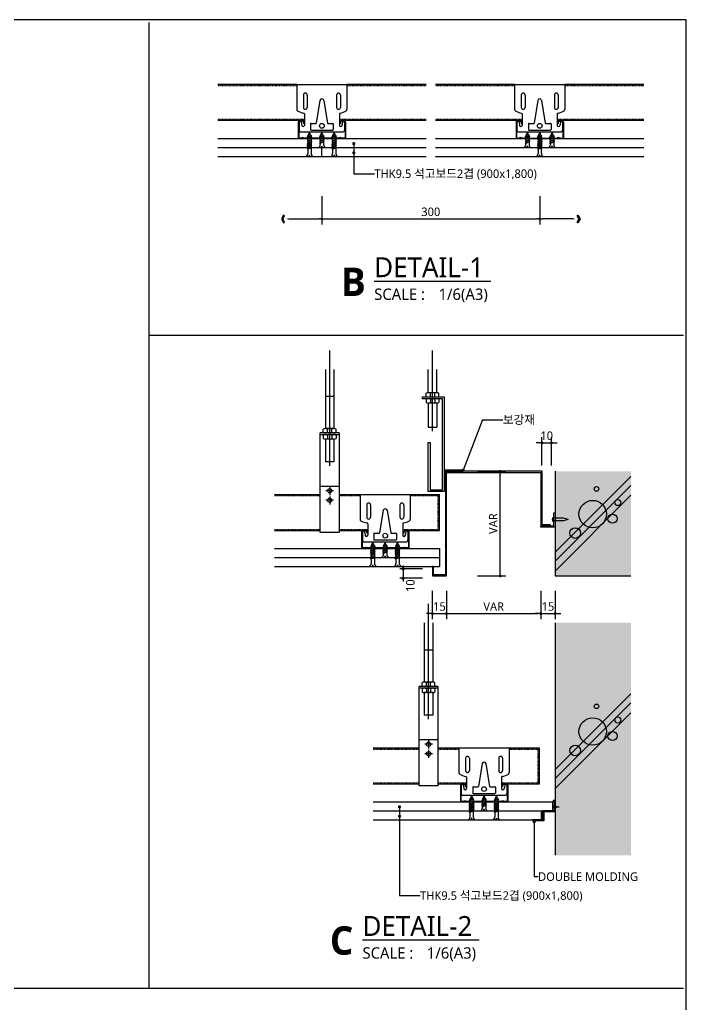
# Model space of a CAD drawing. Header units: millimetres. Extents: x 1394 to 74708, y 590 to 17190.
# Drawn here: x 40196 to 47235, y 6794 to 17190 of the extents above; entities that cross this region are included whole.
import ezdxf
from ezdxf.enums import TextEntityAlignment as Align

# ---------------------------------------------------------------- set-up
doc = ezdxf.new("R2010")
doc.units = ezdxf.units.MM
for name, pattern in [('CEN', [62, 60, -1, 0, -1]), ('CENTERX2', [101.6, 63.5, -12.7, 12.7, -12.7]), ('HID', [2, 1.1, -0.9])]:
    doc.linetypes.add(name, pattern=pattern)
doc.layers.get('Defpoints').update_dxf_attribs({"color": 152})
for name, color, linetype in [('A-DIM-N', 7, 'Continuous'), ('A-LINE-3', 7, 'Continuous'), ('A-TXT-N', 3, 'Continuous'), ('AA-ELE-8', 8, 'Continuous'), ('AA-XXXX-SOL253', 253, 'Continuous'), ('ANCHOR', 4, 'Continuous'), ('CARRING', 3, 'Continuous'), ('CARRING2', 1, 'Continuous'), ('CEN', 1, 'CENTERX2'), ('CON', 2, 'Continuous'), ('CURTAIN-BOX', 3, 'Continuous'), ('DIM', 7, 'Continuous'), ('DOUBLEMOLDING', 52, 'Continuous'), ('GYPSUM', 6, 'Continuous'), ('HATCH', 5, 'Continuous'), ('M-BAR', 7, 'Continuous'), ('M-BAR-CLIP', 4, 'Continuous'), ('MITONE', 6, 'Continuous'), ('PIECE', 4, 'Continuous'), ('SCREW2', 4, 'Continuous'), ('SCREW3X16', 1, 'Continuous'), ('SCREW3점5X22', 1, 'Continuous'), ('SYM', 7, 'Continuous'), ('TEXT', 3, 'Continuous'), ('보강재', 7, 'Continuous')]:
    doc.layers.add(name, color=color, linetype=linetype)
doc.styles.add('NH', font='malgun.ttf')
doc.styles.add('돋움체', font='malgun.ttf')
doc.styles.add('스타일1', font='malgun.ttf')
doc.styles.add('스타일2', font='malgunbd.ttf')
doc.dimstyles.new('DA(N)', dxfattribs={"dimtxt": 3, "dimasz": 1, "dimexe": 2, "dimexo": 2, "dimgap": 1, "dimtad": 1, "dimdec": 0, "dimdsep": 46, "dimlunit": 6, "dimtxsty": 'NH', "dimblk": 'DOT', "dimcen": 2.5, "dimdle": 1.5, "dimclrd": 256, "dimclre": 256, "dimclrt": 3, "dimadec": 0, "dimazin": 0, "dimtfac": 1, "dimtdec": 0, "dimtix": 1, "dimtmove": 2, "dimatfit": 3, "dimfxl": 2, "dimtvp": 1, "dimtolj": 1, "dimtzin": 0, "dimlwd": -1, "dimarcsym": 0})

# ---------------------------------------------------------------- blocks, each defined once
blk = doc.blocks.new('A$C037965EB')
at = {"layer": 'M-BAR-CLIP'}
for p, q in [((0, 50), (0, 23.9)), ((0, 50), (53, 50)), ((53, 50), (53, 23.9)), ((7, 39), (7, 26)), ((9, 41), (9, 41)), ((11, 39), (11, 26)), ((24.5, 33.4), (20.6, 9.4)), ((28.5, 33.4), (32.4, 9.4)), ((42, 39), (42, 26)), ((44, 41), (44, 41)), ((46, 39), (46, 26)), ((9, 24), (9, 24)), ((44, 24), (44, 24)), ((2.5, 10.4), (2.5, 2)), ((4.7, 10.4), (5.2, 7)), ((8, 19), (8, 7)), ((45, 19), (45, 7)), ((48.3, 10.4), (47.7, 7)), ((50.5, 10.4), (50.5, 2)), ((4.5, 0), (48.5, 0)), ((14.5, 8.5), (14.5, 2.5)), ((15, 9), (20.1, 9)), ((15, 2), (38, 2)), ((32.9, 9), (38, 9)), ((38.5, 8.5), (38.5, 2.5))]:
    blk.add_line(p, q, dxfattribs=at)
blk.add_circle((26.5, 6.5), 2.5, dxfattribs=at)
for centre, radius, start, end in [((9, 39), 2, 90, 180), ((9, 39), 2, 0, 90), ((26.5, 32.9), 2.07, 14.4386, 165.5614), ((44, 39), 2, 90, 180), ((44, 39), 2, 0, 90), ((2, 23.9), 2, 180, 231.4353), ((9.2, 35.2), 15.4, 236.7178, 262.3483), ((9, 26), 2, 180, 270), ((9, 26), 2, 270, 360), ((44, 26), 2, 180, 270), ((44, 26), 2, 270, 360), ((43.8, 35.2), 15.4, 277.6517, 303.2822), ((51, 23.9), 2, 308.5647, 0), ((3.6, 10.4), 1.1, 0, 180), ((7, 19), 1, 360, 82.3483), ((46, 19), 1, 97.6517, 180), ((49.4, 10.4), 1.1, 0, 180), ((4.5, 2), 2, 180, 270), ((6.6, 7), 1.38, 180, 0), ((15, 8.5), 0.5, 90, 180), ((15, 2.5), 0.5, 180, 270), ((20.1, 9.5), 0.5, 270, 350.7087), ((32.9, 9.5), 0.5, 189.2913, 270), ((38, 8.5), 0.5, 0, 90), ((38, 2.5), 0.5, 270, 0), ((46.4, 7), 1.38, 180, 360), ((48.5, 2), 2, 270, 0)]:
    blk.add_arc(centre, radius, start, end, dxfattribs=at)
blk = doc.blocks.new('A$C28582C84')
at = {"layer": 'SCREW2'}
for p, q in [((5.7, 21), (1.5, 20)), ((1.5, 20), (2.2, 20.9)), ((2.2, 21.6), (4, 25.4)), ((2.2, 21.6), (4, 22.8)), ((6.4, 21.9), (2.2, 20.9)), ((2.2, 21.6), (2.2, 20.9)), ((5.7, 21.8), (4, 25.4)), ((4, 25.4), (4, 22.8)), ((5.7, 21), (6.4, 21.9)), ((5.7, 21), (5.7, 19.7)), ((5.8, 19), (1.5, 17.9)), ((1.5, 17.9), (2.2, 18.8)), ((5.8, 16.9), (1.5, 15.9)), ((1.5, 15.9), (2.2, 16.8)), ((5.8, 14.8), (1.5, 13.8)), ((1.5, 13.8), (2.2, 14.7)), ((5.8, 12.8), (1.5, 11.8)), ((1.5, 11.8), (2.2, 12.7)), ((5.8, 10.7), (1.5, 9.7)), ((1.5, 9.7), (2.2, 10.6)), ((2.2, 20.2), (2.2, 18.8)), ((6.5, 19.9), (2.2, 18.8)), ((2.2, 18.1), (2.2, 16.8)), ((6.5, 17.8), (2.2, 16.8)), ((2.2, 16), (2.2, 14.7)), ((6.5, 15.8), (2.2, 14.7)), ((2.2, 14), (2.2, 12.7)), ((6.5, 13.7), (2.2, 12.7)), ((2.2, 11.9), (2.2, 10.6)), ((6.5, 11.7), (2.2, 10.6)), ((5.7, 18.9), (5.7, 17.6)), ((5.7, 16.9), (5.7, 15.6)), ((5.7, 14.8), (5.7, 13.6)), ((5.7, 12.8), (5.7, 11.5)), ((5.7, 10.7), (5.7, 9.5)), ((5.8, 19), (6.5, 19.9)), ((5.8, 16.9), (6.5, 17.8)), ((5.8, 14.8), (6.5, 15.8)), ((5.8, 12.8), (6.5, 13.7)), ((5.8, 10.7), (6.5, 11.7)), ((0, 0), (0, 0)), ((0, 0), (2.7, 0)), ((5.8, 8.7), (1.5, 7.7)), ((1.5, 7.7), (2.2, 8.6)), ((2.2, 9.9), (2.2, 8.6)), ((6.5, 9.6), (2.2, 8.6)), ((2.2, 7.8), (2.2, 3.2)), ((3.9, 1.2), (3.9, 1.6)), ((4, 1.7), (4, 1.7)), ((4.1, 1.2), (4.1, 1.6)), ((5.3, 0), (8, 0)), ((5.7, 8.7), (5.7, 3.2)), ((5.8, 8.7), (6.5, 9.6)), ((8, 0), (8, 0))]:
    blk.add_line(p, q, dxfattribs=at)
for centre, radius, start, end in [((-1.1, 3.2), 3.39, 289.6094, 359.4917), ((2.7, 1.1), 1.15, 267.5265, 0.9138), ((4, -4.8), 4.97, 80.6135, 99.3865), ((4, 1.6), 0.08, 90, 180), ((4, 1.6), 0.08, 0, 90), ((5.3, 1.1), 1.15, 179.0862, 272.4735), ((9.1, 3.2), 3.39, 180.5083, 250.3906)]:
    blk.add_arc(centre, radius, start, end, dxfattribs=at)
blk = doc.blocks.new('A$C5DD2461B')
at = {"layer": 'SCREW3점5X22'}
for p, q in [((5.8, 11.5), (1.5, 10.5)), ((1.5, 10.5), (2.2, 11.4)), ((6.4, 12.4), (2.2, 11.4)), ((2.3, 12.1), (4, 15.9)), ((2.3, 12.1), (4, 13.3)), ((2.3, 12.1), (2.3, 11.4)), ((2.3, 10.7), (2.3, 9.3)), ((4, 15.9), (4, 13.3)), ((5.7, 12.3), (4, 15.9)), ((5.8, 11.5), (6.4, 12.4)), ((5.8, 11.5), (5.8, 10.2)), ((0, 0), (0, 0)), ((5.8, 9.5), (1.5, 8.4)), ((1.5, 8.4), (2.2, 9.3)), ((5.8, 7.4), (1.5, 6.4)), ((1.5, 6.4), (2.2, 7.3)), ((5.8, 5.3), (1.5, 4.3)), ((1.5, 4.3), (2.2, 5.2)), ((6.5, 10.4), (2.2, 9.3)), ((6.5, 8.3), (2.2, 7.3)), ((6.5, 6.3), (2.2, 5.2)), ((2.3, 8.6), (2.3, 7.3)), ((2.3, 6.5), (2.3, 5.2)), ((2.3, 4.5), (2.3, 3.2)), ((3.9, 1.2), (3.9, 1.6)), ((4, 1.7), (4, 1.7)), ((4.1, 1.2), (4.1, 1.6)), ((5.8, 9.5), (6.5, 10.4)), ((5.8, 9.4), (5.8, 8.1)), ((5.8, 7.4), (6.5, 8.3)), ((5.8, 7.4), (5.8, 6.1)), ((5.8, 5.3), (6.5, 6.3)), ((5.8, 5.3), (5.8, 3.2)), ((8, 0), (8, 0)), ((0, 0), (2.7, 0)), ((5.3, 0), (8, 0))]:
    blk.add_line(p, q, dxfattribs=at)
for centre, radius, start, end in [((-1.1, 3.2), 3.39, 289.6094, 359.4917), ((2.7, 1.1), 1.15, 267.5265, 0.9138), ((4, -4.8), 4.97, 80.6135, 99.3865), ((4, 1.6), 0.08, 90, 180), ((4, 1.6), 0.08, 0, 90), ((5.3, 1.1), 1.15, 179.0862, 272.4735), ((9.1, 3.2), 3.39, 180.5083, 250.3906)]:
    blk.add_arc(centre, radius, start, end, dxfattribs=at)
blk = doc.blocks.new('A$C3D2622D9')
at = {"layer": 'M-BAR'}
for centre, major_axis, ratio, start_param, end_param in [((-0.4, 1), (-1.16, 0.22), 0.410883, 1.993113, 2.811456), ((-0.4, 0.5), (-1.16, 0.22), 0.410883, 1.993113, 2.811456), ((2, 0.5), (-1.4, 0), 0.357143, 4.712389, 5.955279), ((2, 0), (-1.4, 0), 0.357143, 4.712389, 5.955279)]:
    blk.add_ellipse(centre, major_axis=major_axis, ratio=ratio, start_param=start_param, end_param=end_param, dxfattribs=at)
at = {"layer": 'M-BAR', "extrusion": (0, 0, -1)}
for centre, major_axis, ratio, start_param, end_param in [((2, 0.5), (1.4, 0), 0.357143, 4.712389, 5.955279), ((2, 0), (1.4, 0), 0.357143, 4.712389, 5.955279), ((4.4, 1), (1.16, 0.22), 0.410883, 1.993113, 2.811456), ((4.4, 0.5), (1.16, 0.22), 0.410883, 1.993113, 2.811456)]:
    blk.add_ellipse(centre, major_axis=major_axis, ratio=ratio, start_param=start_param, end_param=end_param, dxfattribs=at)
blk = doc.blocks.new('1')
at = {"layer": 'M-BAR'}
for p, q in [((822878.4, 1884495.5), (822875.4, 1884495.5)), ((822877.9, 1884495), (822875.9, 1884495)), ((822922.4, 1884495.5), (822919.4, 1884495.5)), ((822921.9, 1884495), (822919.9, 1884495)), ((822873.9, 1884494), (822873.9, 1884476.5)), ((822874.4, 1884493.5), (822874.4, 1884477)), ((822879.4, 1884493.5), (822879.4, 1884492.5)), ((822879.9, 1884492.5), (822879.4, 1884492.5)), ((822879.9, 1884494), (822879.9, 1884492.5)), ((822917.9, 1884494), (822917.9, 1884492.5)), ((822918.4, 1884492.5), (822917.9, 1884492.5)), ((822918.4, 1884493.5), (822918.4, 1884492.5)), ((822923.4, 1884493.5), (822923.4, 1884477)), ((822923.9, 1884494), (822923.9, 1884476.5)), ((822876.9, 1884476.5), (822873.9, 1884476.5)), ((822876.9, 1884477), (822874.4, 1884477)), ((822883.7, 1884477), (822880.9, 1884477)), ((822883.8, 1884476.5), (822880.9, 1884476.5)), ((822897.1, 1884477), (822887.8, 1884477)), ((822897.1, 1884476.5), (822887.8, 1884476.5)), ((822910.2, 1884476.5), (822900.7, 1884476.5)), ((822910.2, 1884477), (822901.1, 1884477)), ((822916.9, 1884476.5), (822913.7, 1884476.5)), ((822916.9, 1884477), (822914.1, 1884477)), ((822923.4, 1884477), (822920.9, 1884477)), ((822923.9, 1884476.5), (822920.9, 1884476.5))]:
    blk.add_line(p, q, dxfattribs=at)
for centre, start, end in [((822875.4, 1884494), 90, 180), ((822875.9, 1884493.5), 90, 180), ((822877.9, 1884493.5), 0, 90), ((822878.4, 1884494), 0, 90), ((822919.4, 1884494), 90, 180), ((822919.9, 1884493.5), 90, 180), ((822921.9, 1884493.5), 0, 90), ((822922.4, 1884494), 0, 90)]:
    blk.add_arc(centre, 1.5, start, end, dxfattribs=at)
blk.add_ellipse((822883.4, 1884477), major_axis=(-1.16, 0.22), ratio=0.410883, start_param=1.993113, end_param=2.185696, dxfattribs=at)
at = {"layer": 'M-BAR', "extrusion": (0, 0, -1)}
for centre in [(822888.2, 1884477.5), (822888.2, 1884477)]:
    blk.add_ellipse(centre, major_axis=(-1.16, -0.22), ratio=0.410883, start_param=-1.148479, end_param=-0.90725, dxfattribs=at)
at = {"layer": 'M-BAR'}
blk.add_blockref('A$C3D2622D9', (822876.9, 1884476.5), dxfattribs=at)
at = {"layer": 'M-BAR', "extrusion": (0, 0, -1), "zscale": -1}
blk.add_blockref('A$C3D2622D9', (-822920.9, 1884476.5), dxfattribs=at)
blk = doc.blocks.new('2')
at = {"layer": 'M-BAR'}
for p, q in [((823105.4, 1884495.5), (823108.4, 1884495.5)), ((823105.9, 1884495), (823107.9, 1884495)), ((823149.4, 1884495.5), (823152.4, 1884495.5)), ((823149.9, 1884495), (823151.9, 1884495)), ((823103.9, 1884494), (823103.9, 1884476.5)), ((823104.4, 1884493.5), (823104.4, 1884477)), ((823109.4, 1884493.5), (823109.4, 1884492.5)), ((823109.4, 1884492.5), (823109.9, 1884492.5)), ((823109.9, 1884494), (823109.9, 1884492.5)), ((823147.9, 1884494), (823147.9, 1884492.5)), ((823147.9, 1884492.5), (823148.4, 1884492.5)), ((823148.4, 1884493.5), (823148.4, 1884492.5)), ((823153.4, 1884493.5), (823153.4, 1884477)), ((823153.9, 1884494), (823153.9, 1884476.5)), ((823103.9, 1884476.5), (823106.9, 1884476.5)), ((823104.4, 1884477), (823106.9, 1884477)), ((823110.9, 1884477), (823114.1, 1884477)), ((823110.9, 1884476.5), (823114.1, 1884476.5)), ((823117.7, 1884476.5), (823126.9, 1884476.5)), ((823118.1, 1884477), (823126.9, 1884477)), ((823130.9, 1884476.5), (823140.1, 1884476.5)), ((823131.1, 1884477), (823140.1, 1884477)), ((823143.7, 1884476.5), (823146.9, 1884476.5)), ((823144.1, 1884477), (823146.9, 1884477)), ((823150.9, 1884477), (823153.4, 1884477)), ((823150.9, 1884476.5), (823153.9, 1884476.5))]:
    blk.add_line(p, q, dxfattribs=at)
for centre, start, end in [((823105.4, 1884494), 90, 180), ((823105.9, 1884493.5), 90, 180), ((823107.9, 1884493.5), 0, 90), ((823108.4, 1884494), 0, 90), ((823149.4, 1884494), 90, 180), ((823149.9, 1884493.5), 90, 180), ((823151.9, 1884493.5), 0, 90), ((823152.4, 1884494), 0, 90)]:
    blk.add_arc(centre, 1.5, start, end, dxfattribs=at)
for centre in [(823126.5, 1884477.5), (823126.5, 1884477)]:
    blk.add_ellipse(centre, major_axis=(-1.16, 0.22), ratio=0.410883, start_param=1.993113, end_param=2.234343, dxfattribs=at)
at = {"layer": 'M-BAR', "extrusion": (0, 0, -1)}
blk.add_ellipse((823131.3, 1884477), major_axis=(1.16, 0.22), ratio=0.410883, start_param=1.993113, end_param=2.185696, dxfattribs=at)
at = {"layer": 'M-BAR'}
blk.add_blockref('A$C3D2622D9', (823106.9, 1884476.5), dxfattribs=at)
at = {"layer": 'M-BAR', "xscale": -1}
blk.add_blockref('A$C3D2622D9', (823150.9, 1884476.5), dxfattribs=at)
blk = doc.blocks.new('A$C25E32B5F')
at = {"layer": '보강재'}
for p, q in [((0, 20.2), (0, 0)), ((20, 20.2), (0, 20.2)), ((1.2, 19), (20, 19)), ((1.2, 0), (1.2, 19)), ((20, 19), (20, 20.2)), ((0, 0), (1.2, 0))]:
    blk.add_line(p, q, dxfattribs=at)
blk = doc.blocks.new('A$C583E2781')
at = {"layer": 'SCREW3X16'}
for p, q in [((1.7, 5), (1.2, 5)), ((1.2, 0), (1.7, 0)), ((1.7, 0), (1.7, 5)), ((11.9, 4), (1.7, 4)), ((11.9, 1), (1.7, 1)), ((16.7, 2.5), (11.9, 4)), ((16.7, 2.5), (11.9, 1))]:
    blk.add_line(p, q, dxfattribs=at)
blk.add_arc((3, 2.5), 3.08, 125.9704, 234.65, dxfattribs=at)
blk = doc.blocks.new('A$C26360AF2')
at = {"layer": 'PIECE'}
for p in [(1, 1.8), (1, 0)]:
    blk.add_line(p, (7.2, 0.9), dxfattribs=at)
blk.add_arc((0.9, 0.9), 0.911, 82.4662, 277.5338, dxfattribs=at)
blk = doc.blocks.new('A$C248B706C')
at = {"layer": 'CURTAIN-BOX'}
for p, q in [((13.8, 110.5), (13.8, 1.2)), ((115.8, 110.5), (13.8, 110.5)), ((15, 0), (15, 109.3)), ((15, 109.3), (114.6, 109.3)), ((114.6, 109.3), (114.6, 52.7)), ((115.8, 53.9), (115.8, 110.5)), ((114.6, 52.7), (124.6, 52.7)), ((124.6, 53.9), (115.8, 53.9)), ((124.6, 52.7), (124.6, 53.9)), ((1.2, 10), (0, 10)), ((0, 10), (0, 0)), ((1.2, 1.2), (1.2, 10)), ((13.8, 1.2), (1.2, 1.2)), ((0, 0), (15, 0))]:
    blk.add_line(p, q, dxfattribs=at)
blk = doc.blocks.new('_DOT')
at = {"color": 0, "linetype": 'ByBlock'}
blk.add_line((-0.5, 0), (-1, 0), dxfattribs=at)
at = {"color": 0, "linetype": 'ByBlock', "const_width": 0.5}
blk.add_lwpolyline([(-0.25, 0, 1), (0.25, 0, 1)], format="xyb", close=True, dxfattribs=at)
blk = doc.blocks.new('*D156')
at = {"layer": 'A-DIM-N', "lineweight": -2, "transparency": 16777216}
for p, q in [((43387, 15326), (43387, 15026)), ((45687, 15326), (45687, 15026))]:
    blk.add_line(p, q, dxfattribs=at)
at = {"layer": 'A-DIM-N', "transparency": 16777216}
blk.add_line((43417, 15086), (45657, 15086), dxfattribs=at)
at = {"layer": 'Defpoints', "color": 0, "transparency": 16777216}
for p in [(43387, 15386), (45687, 15386), (45687, 15086)]:
    blk.add_point(p, dxfattribs=at)
at = {"layer": 'A-DIM-N', "transparency": 16777216, "xscale": 30, "yscale": 30, "zscale": 30, "rotation": 180}
blk.add_blockref('_DOT', (43387, 15086), dxfattribs=at)
at = {"layer": 'A-DIM-N', "transparency": 16777216, "xscale": 30, "yscale": 30, "zscale": 30}
blk.add_blockref('_DOT', (45687, 15086), dxfattribs=at)
at = {"layer": 'A-DIM-N', "color": 3, "transparency": 16777216, "insert": (44537, 15161), "char_height": 90, "attachment_point": 5, "style": '돋움체'}
blk.add_mtext('\\A1;300', dxfattribs=at)
blk = doc.blocks.new('*D157')
at = {"layer": 'A-DIM-N', "lineweight": -2, "transparency": 16777216}
blk.add_line((45687, 15326), (45687, 15026), dxfattribs=at)
at = {"layer": 'A-DIM-N', "transparency": 16777216}
blk.add_line((46039, 15086), (45717, 15086), dxfattribs=at)
blk.add_solid([(46039, 15091), (46039, 15081), (46069, 15086)], dxfattribs=at)
at = {"layer": 'Defpoints', "color": 0, "transparency": 16777216}
for p in [(45687, 15386), (45687, 15086), (46069, 15086)]:
    blk.add_point(p, dxfattribs=at)
at = {"layer": 'A-DIM-N', "transparency": 16777216, "xscale": 30, "yscale": 30, "zscale": 30, "rotation": 180}
blk.add_blockref('_DOT', (45687, 15086), dxfattribs=at)
blk = doc.blocks.new('화살표2')
at = {"layer": 'A-DIM-N'}
h = blk.add_hatch(color=256, dxfattribs=at)
h.dxf.hatch_style = 1
h.paths.add_polyline_path([(-0.76, 1.34), (-1.09, 1.15), (-0.44, 0), (-1.09, -1.15), (-0.76, -1.34), (0, 0)])
blk.add_lwpolyline([(-0.44, 0), (-1.09, 1.15), (-0.76, 1.34), (0, 0), (-0.76, -1.34), (-1.09, -1.15), (-0.44, 0)], dxfattribs=at)
blk = doc.blocks.new('*D158')
at = {"layer": 'A-DIM-N', "lineweight": -2, "transparency": 16777216}
blk.add_line((43387, 15326), (43387, 15026), dxfattribs=at)
at = {"layer": 'A-DIM-N', "transparency": 16777216}
blk.add_line((43035, 15086), (43357, 15086), dxfattribs=at)
blk.add_solid([(43035, 15091), (43035, 15081), (43005, 15086)], dxfattribs=at)
at = {"layer": 'Defpoints', "color": 0, "transparency": 16777216}
for p in [(43387, 15386), (43005, 15086), (43387, 15086)]:
    blk.add_point(p, dxfattribs=at)
at = {"layer": 'A-DIM-N', "transparency": 16777216, "xscale": 30, "yscale": 30, "zscale": 30}
blk.add_blockref('_DOT', (43387, 15086), dxfattribs=at)
blk = doc.blocks.new('*D159')
at = {"layer": 'A-DIM-N', "lineweight": -2, "transparency": 16777216}
for p, q in [((45031, 12422), (45331, 12422)), ((45031, 11317), (45331, 11317))]:
    blk.add_line(p, q, dxfattribs=at)
at = {"layer": 'A-DIM-N', "transparency": 16777216}
blk.add_line((45271, 11347), (45271, 12392), dxfattribs=at)
at = {"layer": 'Defpoints', "color": 0, "transparency": 16777216}
for p in [(44971, 12422), (45271, 12422), (44971, 11317)]:
    blk.add_point(p, dxfattribs=at)
at = {"layer": 'A-DIM-N', "transparency": 16777216, "xscale": 30, "yscale": 30, "zscale": 30}
for p, rotation in [((45271, 12422), 90), ((45271, 11317), 270)]:
    blk.add_blockref('_DOT', p, dxfattribs=dict(at, rotation=rotation))
at = {"layer": 'A-DIM-N', "color": 3, "transparency": 16777216, "insert": (45196, 11869), "char_height": 90, "attachment_point": 5, "rotation": 90, "style": '돋움체'}
blk.add_mtext('\\A1;VAR', dxfattribs=at)
blk = doc.blocks.new('*D160')
at = {"layer": 'A-DIM-N', "transparency": 16777216}
for p, q in [((45681, 12722), (45651, 12722)), ((45711, 12722), (45811, 12722)), ((45841, 12722), (45871, 12722))]:
    blk.add_line(p, q, dxfattribs=at)
at = {"layer": 'A-DIM-N', "lineweight": -2, "transparency": 16777216}
for p, q in [((45711, 12482), (45711, 12782)), ((45811, 12482), (45811, 12782))]:
    blk.add_line(p, q, dxfattribs=at)
at = {"layer": 'Defpoints', "color": 0, "transparency": 16777216}
for p in [(45811, 12722), (45711, 12422), (45811, 12422)]:
    blk.add_point(p, dxfattribs=at)
at = {"layer": 'A-DIM-N', "transparency": 16777216, "xscale": 30, "yscale": 30, "zscale": 30}
blk.add_blockref('_DOT', (45711, 12722), dxfattribs=at)
at = {"layer": 'A-DIM-N', "transparency": 16777216, "xscale": 30, "yscale": 30, "zscale": 30, "rotation": 180}
blk.add_blockref('_DOT', (45811, 12722), dxfattribs=at)
at = {"layer": 'A-DIM-N', "color": 3, "transparency": 16777216, "insert": (45761, 12797), "char_height": 90, "attachment_point": 5, "style": '돋움체'}
blk.add_mtext('\\A1;10', dxfattribs=at)
blk = doc.blocks.new('*D161')
at = {"layer": 'A-DIM-N', "lineweight": -2, "transparency": 16777216}
for p, q in [((44703, 11159), (44703, 10859)), ((45699, 11159), (45699, 10859))]:
    blk.add_line(p, q, dxfattribs=at)
at = {"layer": 'A-DIM-N', "transparency": 16777216}
blk.add_line((44733, 10919), (45669, 10919), dxfattribs=at)
at = {"layer": 'Defpoints', "color": 0, "transparency": 16777216}
for p in [(44703, 11219), (45699, 11219), (45699, 10919)]:
    blk.add_point(p, dxfattribs=at)
at = {"layer": 'A-DIM-N', "transparency": 16777216, "xscale": 30, "yscale": 30, "zscale": 30, "rotation": 180}
blk.add_blockref('_DOT', (44703, 10919), dxfattribs=at)
at = {"layer": 'A-DIM-N', "transparency": 16777216, "xscale": 30, "yscale": 30, "zscale": 30}
blk.add_blockref('_DOT', (45699, 10919), dxfattribs=at)
at = {"layer": 'A-DIM-N', "color": 3, "transparency": 16777216, "insert": (45201, 10994), "char_height": 90, "attachment_point": 5, "style": '돋움체'}
blk.add_mtext('\\A1;VAR', dxfattribs=at)
blk = doc.blocks.new('*D162')
at = {"layer": 'A-DIM-N', "lineweight": -2, "transparency": 16777216}
for p, q in [((45699, 11159), (45699, 10859)), ((45849, 11159), (45849, 10859))]:
    blk.add_line(p, q, dxfattribs=at)
at = {"layer": 'A-DIM-N', "transparency": 16777216}
for p, q in [((45669, 10919), (45639, 10919)), ((45699, 10919), (45849, 10919)), ((45879, 10919), (45909, 10919))]:
    blk.add_line(p, q, dxfattribs=at)
at = {"layer": 'Defpoints', "color": 0, "transparency": 16777216}
for p in [(45699, 11219), (45849, 11219), (45849, 10919)]:
    blk.add_point(p, dxfattribs=at)
at = {"layer": 'A-DIM-N', "transparency": 16777216, "xscale": 30, "yscale": 30, "zscale": 30}
blk.add_blockref('_DOT', (45699, 10919), dxfattribs=at)
at = {"layer": 'A-DIM-N', "transparency": 16777216, "xscale": 30, "yscale": 30, "zscale": 30, "rotation": 180}
blk.add_blockref('_DOT', (45849, 10919), dxfattribs=at)
at = {"layer": 'A-DIM-N', "color": 3, "transparency": 16777216, "insert": (45774, 10994), "char_height": 90, "attachment_point": 5, "style": '돋움체'}
blk.add_mtext('\\A1;15', dxfattribs=at)
blk = doc.blocks.new('*D163')
at = {"layer": 'A-DIM-N', "lineweight": -2, "transparency": 16777216}
for p, q in [((44553, 11159), (44553, 10859)), ((44703, 11159), (44703, 10859))]:
    blk.add_line(p, q, dxfattribs=at)
at = {"layer": 'A-DIM-N', "transparency": 16777216}
for p, q in [((44523, 10919), (44493, 10919)), ((44553, 10919), (44703, 10919)), ((44733, 10919), (44763, 10919))]:
    blk.add_line(p, q, dxfattribs=at)
at = {"layer": 'Defpoints', "color": 0, "transparency": 16777216}
for p in [(44553, 11219), (44703, 11219), (44703, 10919)]:
    blk.add_point(p, dxfattribs=at)
at = {"layer": 'A-DIM-N', "transparency": 16777216, "xscale": 30, "yscale": 30, "zscale": 30}
blk.add_blockref('_DOT', (44553, 10919), dxfattribs=at)
at = {"layer": 'A-DIM-N', "transparency": 16777216, "xscale": 30, "yscale": 30, "zscale": 30, "rotation": 180}
blk.add_blockref('_DOT', (44703, 10919), dxfattribs=at)
at = {"layer": 'A-DIM-N', "color": 3, "transparency": 16777216, "insert": (44628, 10994), "char_height": 90, "attachment_point": 5, "style": '돋움체'}
blk.add_mtext('\\A1;15', dxfattribs=at)
blk = doc.blocks.new('BLOCK')
at = {"layer": 'AA-ELE-8', "linetype": 'Continuous'}
for p, q in [((350, 344.7), (-344.7, -350)), ((350, 262.7), (-344.7, -432.1)), ((350, 171.5), (-344.7, -523.2))]:
    blk.add_line(p, q, dxfattribs=at)
for centre, radius in [((34.9, 230.2), 20.9), ((0, 0), 125.6), ((230.4, 104.7), 27.9), ((181.5, -41.9), 41.9), ((-160.6, -174.4), 48.8)]:
    blk.add_circle(centre, radius, dxfattribs=at)
blk = doc.blocks.new('dwgtitle')
at = {"layer": 'SYM', "color": 3, "style": '스타일1'}
blk.add_text('SCALE :', height=4, dxfattribs=at).set_placement((12.25, -1.4))
for tag, p, height in [('%%UTITLE', (12.25, 6.59), 7), ('1/100', (34.89, -1.4), 4)]:
    blk.add_attdef(tag, p, '', height=height, dxfattribs=at)
at = {"layer": 'SYM', "color": 6, "style": '스타일2'}
blk.add_attdef('A', text='', height=10, dxfattribs=at).set_placement((4.89, 5), align=Align.MIDDLE)

msp = doc.modelspace()

# ---------------------------------------------------------------- hatches: boundary and pattern name
at = {"layer": 'AA-XXXX-SOL253'}
h = msp.add_hatch(color=256, dxfattribs=at)
h.dxf.hatch_style = 1
h.paths.add_polyline_path([(46649.75, 12421.96), (45849.42, 12421.96), (45849.42, 11316.96), (46649.75, 11316.96)])
h = msp.add_hatch(color=256, dxfattribs=at)
h.dxf.hatch_style = 1
h.paths.add_polyline_path([(46649.75, 10822.57), (45849.42, 10822.57), (45849.42, 8368.66), (46649.75, 8368.66)])

# ---------------------------------------------------------------- linework, layer by layer
at = {"layer": 'A-LINE-3'}
for p, q in [((41559.78, 17160), (41559.78, 6960)), ((41559.78, 13860), (47205, 13860)), ((47205, 6960), (26655, 6960))]:
    msp.add_line(p, q, dxfattribs=at)
at = {"layer": 'ANCHOR'}
for p, q in [((43424.47, 13498.33), (43424.47, 12871.92)), ((43514.47, 13498.33), (43514.47, 12871.92)), ((44510.75, 13251.92), (44510.75, 13498.33)), ((44600.75, 13251.92), (44600.75, 13498.33)), ((43514.47, 13210.24), (43424.47, 13210.24)), ((44488.25, 13213.16), (44488.25, 13245.67)), ((44600.75, 13251.92), (44510.75, 13251.92)), ((44510.75, 13206.92), (44600.75, 13206.92)), ((44533.25, 13206.92), (44533.25, 13251.92)), ((44578.25, 13206.92), (44578.25, 13251.92)), ((44623.25, 13213.16), (44623.25, 13245.67)), ((44488.25, 13180.67), (44488.25, 13148.16)), ((44510.75, 13141.92), (44510.75, 12886.92)), ((44600.75, 13141.92), (44510.75, 13141.92)), ((44533.25, 13186.92), (44533.25, 13141.92)), ((44578.25, 13186.92), (44578.25, 13141.92)), ((44600.75, 13141.92), (44600.75, 12886.92)), ((44623.25, 13180.67), (44623.25, 13148.16)), ((43369.47, 11776.92), (43369.47, 12826.92)), ((43569.47, 12826.92), (43369.47, 12826.92)), ((43569.47, 12806.92), (43369.47, 12806.92)), ((43401.97, 12833.16), (43401.97, 12865.67)), ((43401.97, 12800.67), (43401.97, 12768.16)), ((43514.47, 12871.92), (43424.47, 12871.92)), ((43446.97, 12826.92), (43446.97, 12871.92)), ((43446.97, 12806.92), (43446.97, 12761.92)), ((43491.97, 12826.92), (43491.97, 12871.92)), ((43491.97, 12806.92), (43491.97, 12761.92)), ((43536.97, 12833.16), (43536.97, 12865.67)), ((43536.97, 12800.67), (43536.97, 12768.16)), ((43569.47, 12826.92), (43569.47, 11776.92)), ((44510.75, 12886.92), (44600.75, 12886.92)), ((43424.47, 12761.92), (43424.47, 12522.49)), ((43514.47, 12761.92), (43424.47, 12761.92)), ((43514.47, 12761.92), (43514.47, 12522.49)), ((43514.47, 12522.49), (43424.47, 12522.49)), ((43569.47, 12260.59), (43369.47, 12260.59)), ((43510.12, 12215.67), (43429.21, 12215.67)), ((43469.47, 12256.81), (43469.47, 12171.14)), ((43510.12, 12115.67), (43429.21, 12115.67)), ((43469.47, 12156.81), (43469.47, 12071.14)), ((43569.47, 11776.92), (43369.47, 11776.92)), ((44468.14, 10822.57), (44468.14, 10196.16)), ((44558.14, 10822.57), (44558.14, 10196.16)), ((44558.14, 10534.48), (44468.14, 10534.48)), ((44445.64, 10157.41), (44445.64, 10189.92)), ((44558.14, 10196.16), (44468.14, 10196.16)), ((44490.64, 10151.16), (44490.64, 10196.16)), ((44535.64, 10151.16), (44535.64, 10196.16)), ((44580.64, 10157.41), (44580.64, 10189.92)), ((44413.14, 9101.16), (44413.14, 10151.16)), ((44613.14, 10151.16), (44413.14, 10151.16)), ((44613.14, 10131.16), (44413.14, 10131.16)), ((44445.64, 10124.92), (44445.64, 10092.41)), ((44468.14, 10086.16), (44468.14, 9846.73)), ((44558.14, 10086.16), (44468.14, 10086.16)), ((44490.64, 10131.16), (44490.64, 10086.16)), ((44535.64, 10131.16), (44535.64, 10086.16)), ((44558.14, 10086.16), (44558.14, 9846.73)), ((44580.64, 10124.92), (44580.64, 10092.41)), ((44613.14, 10151.16), (44613.14, 9101.16)), ((44558.14, 9846.73), (44468.14, 9846.73)), ((44613.14, 9584.83), (44413.14, 9584.83)), ((44513.14, 9581.05), (44513.14, 9495.38)), ((44553.79, 9539.92), (44472.88, 9539.92)), ((44513.14, 9481.05), (44513.14, 9395.38)), ((44553.79, 9439.92), (44472.88, 9439.92)), ((44613.14, 9101.16), (44413.14, 9101.16))]:
    msp.add_line(p, q, dxfattribs=at)
msp.add_lwpolyline([(44509.42, 12206.92), (44509.42, 12726.92), (44529.42, 12726.92), (44529.42, 12226.92), (44659.42, 12226.92), (44659.42, 13186.92), (44449.42, 13186.92), (44449.42, 13206.92), (44679.42, 13206.92), (44679.42, 12206.92)], close=True, dxfattribs=at)
for centre in [(43469.47, 12215.67), (43469.47, 12115.67), (44513.14, 9539.92), (44513.14, 9439.92)]:
    msp.add_circle(centre, 22.5, dxfattribs=at)
for centre, start, end in [((44510.75, 13208.26), 58.973414, 121.026586), ((44510.75, 13250.57), 238.973414, 301.026586), ((44555.75, 13208.26), 58.973414, 121.026586), ((44555.75, 13250.57), 238.973414, 301.026586), ((44600.75, 13208.26), 58.973414, 121.026586), ((44600.75, 13250.57), 238.973414, 301.026586), ((44510.75, 13143.26), 58.973414, 121.026586), ((44510.75, 13185.57), 238.973414, 301.026586), ((44555.75, 13143.26), 58.973414, 121.026586), ((44555.75, 13185.57), 238.973414, 301.026586), ((44600.75, 13143.26), 58.973414, 121.026586), ((44600.75, 13185.57), 238.973414, 301.026586), ((43424.47, 12828.26), 58.973414, 121.026586), ((43424.47, 12870.57), 238.973414, 301.026586), ((43424.47, 12763.26), 58.973414, 121.026586), ((43469.47, 12828.26), 58.973414, 121.026586), ((43469.47, 12870.57), 238.973414, 301.026586), ((43469.47, 12763.26), 58.973414, 121.026586), ((43514.47, 12828.26), 58.973414, 121.026586), ((43514.47, 12870.57), 238.973414, 301.026586), ((43514.47, 12763.26), 58.973414, 121.026586), ((43424.47, 12805.57), 238.973414, 301.026586), ((43469.47, 12805.57), 238.973414, 301.026586), ((43514.47, 12805.57), 238.973414, 301.026586), ((44468.14, 10152.51), 58.973414, 121.026586), ((44513.14, 10152.51), 58.973414, 121.026586), ((44558.14, 10152.51), 58.973414, 121.026586), ((44468.14, 10194.81), 238.973414, 301.026586), ((44468.14, 10087.51), 58.973414, 121.026586), ((44468.14, 10129.81), 238.973414, 301.026586), ((44513.14, 10194.81), 238.973414, 301.026586), ((44513.14, 10087.51), 58.973414, 121.026586), ((44513.14, 10129.81), 238.973414, 301.026586), ((44558.14, 10194.81), 238.973414, 301.026586), ((44558.14, 10087.51), 58.973414, 121.026586), ((44558.14, 10129.81), 238.973414, 301.026586)]:
    msp.add_arc(centre, 43.65, start, end, dxfattribs=at)
at = {"layer": 'CARRING'}
for p, q in [((43122.22, 16504.37), (42287.22, 16504.37)), ((44487.22, 16504.37), (43652.22, 16504.37)), ((45422.22, 16504.37), (44587.22, 16504.37)), ((46787.22, 16504.37), (45952.22, 16504.37)), ((43202.22, 16124.37), (42287.22, 16124.37)), ((44487.22, 16124.37), (43572.22, 16124.37)), ((45502.22, 16124.37), (44587.22, 16124.37)), ((46787.22, 16124.37), (45872.22, 16124.37)), ((42886.1, 12176.92), (43369.47, 12176.92)), ((43569.47, 12176.92), (43790.75, 12176.92)), ((44320.75, 12176.92), (44628.17, 12176.92)), ((44628.17, 11796.92), (44628.17, 12176.92)), ((42886.1, 11796.92), (43369.47, 11796.92)), ((43569.47, 11796.92), (43870.75, 11796.92)), ((44240.75, 11796.92), (44628.17, 11796.92)), ((43929.77, 9501.16), (44413.14, 9501.16)), ((44613.14, 9501.16), (44834.42, 9501.16)), ((45364.42, 9501.16), (45684.42, 9501.16)), ((45684.42, 9121.16), (45684.42, 9501.16)), ((43929.77, 9121.16), (44413.14, 9121.16)), ((44613.14, 9121.16), (44914.42, 9121.16)), ((45284.42, 9121.16), (45684.42, 9121.16))]:
    msp.add_line(p, q, dxfattribs=at)
at = {"layer": 'CARRING2', "linetype": 'HID'}
for p, q in [((43122.22, 16492.37), (42287.22, 16492.37)), ((44487.22, 16492.37), (43652.22, 16492.37)), ((45422.22, 16492.37), (44587.22, 16492.37)), ((46787.22, 16492.37), (45952.22, 16492.37)), ((43202.22, 16136.37), (42287.22, 16136.37)), ((44487.22, 16136.37), (43572.22, 16136.37)), ((45502.22, 16136.37), (44587.22, 16136.37)), ((46787.22, 16136.37), (45872.22, 16136.37)), ((42886.1, 12164.92), (43369.47, 12164.92)), ((43569.47, 12164.92), (43790.75, 12164.92)), ((44320.75, 12164.92), (44616.17, 12164.92)), ((44616.17, 11808.92), (44616.17, 12164.92)), ((42886.1, 11808.92), (43369.47, 11808.92)), ((43569.47, 11808.92), (43870.75, 11808.92)), ((44240.75, 11808.92), (44616.17, 11808.92)), ((43929.77, 9489.16), (44413.14, 9489.16)), ((44613.14, 9489.16), (44834.42, 9489.16)), ((45364.42, 9489.16), (45672.42, 9489.16)), ((45672.42, 9133.16), (45672.42, 9489.16)), ((43929.77, 9133.16), (44413.14, 9133.16)), ((44613.14, 9133.16), (44914.42, 9133.16)), ((45284.42, 9133.16), (45672.42, 9133.16))]:
    msp.add_line(p, q, dxfattribs=at)
at = {"layer": 'CEN', "linetype": 'CEN'}
for p, q in [((43469.47, 12479.97), (43469.47, 13698.33)), ((44555.75, 12844.69), (44555.75, 13698.33)), ((44513.14, 9804.21), (44513.14, 11022.57))]:
    msp.add_line(p, q, dxfattribs=at)
at = {"layer": 'CON', "color": 7}
for p, q in [((45849.42, 12421.96), (45849.42, 11316.96)), ((45849.42, 11316.96), (46649.75, 11316.96)), ((45849.42, 10822.57), (45849.42, 8368.66))]:
    msp.add_line(p, q, dxfattribs=at)
at = {"layer": 'Defpoints'}
msp.add_lwpolyline([(47235, 17190), (26625, 17190), (26625, 589.58), (47235, 589.58)], close=True, dxfattribs=at)
at = {"layer": 'DIM'}
for p, q in [((44448.25, 11391.87), (44209.83, 11391.87)), ((44244.83, 11426.87), (44244.83, 11256.87)), ((44448.25, 11291.87), (44209.83, 11291.87))]:
    msp.add_line(p, q, dxfattribs=at)
at = {"layer": 'DIM', "const_width": 16.67}
for points in [[(44244.83, 11383.54, -1), (44244.83, 11400.2, -1)], [(44244.83, 11283.54, -1), (44244.83, 11300.2, -1)]]:
    msp.add_lwpolyline(points, format="xyb", close=True, dxfattribs=at)
at = {"layer": 'DOUBLEMOLDING'}
for p, q in [((45829.42, 8946.16), (45829.42, 8931.16)), ((45849.42, 8946.16), (45829.42, 8946.16)), ((45849.42, 8946.16), (45849.42, 8826.16)), ((45839.42, 8931.16), (45829.42, 8931.16)), ((45839.42, 8936.16), (45839.42, 8836.16)), ((45719.42, 8741.16), (45609.42, 8741.16)), ((45609.42, 8741.16), (45609.42, 8731.16)), ((45719.42, 8836.16), (45719.42, 8741.16)), ((45839.42, 8836.16), (45719.42, 8836.16)), ((45729.42, 8826.16), (45729.42, 8731.16)), ((45849.42, 8826.16), (45729.42, 8826.16)), ((45729.42, 8731.16), (45609.42, 8731.16))]:
    msp.add_line(p, q, dxfattribs=at)
at = {"layer": 'GYPSUM'}
for p, q in [((42287.22, 15934.37), (44487.22, 15934.37)), ((44587.22, 15934.37), (46787.22, 15934.37)), ((45687.22, 15839.37), (45687.22, 15934.37)), ((42287.22, 15839.37), (44487.22, 15839.37)), ((43387.22, 15744.37), (43387.22, 15839.37)), ((44587.22, 15839.37), (46787.22, 15839.37)), ((42287.22, 15744.37), (44487.22, 15744.37)), ((44587.22, 15744.37), (46787.22, 15744.37)), ((42886.1, 11606.92), (44628.17, 11606.92)), ((44628.17, 11606.92), (44628.17, 11511.92)), ((42886.1, 11511.92), (44628.17, 11511.92)), ((44628.17, 11511.92), (44628.17, 11416.92)), ((42886.1, 11416.92), (44628.17, 11416.92)), ((43929.77, 8931.16), (45821.73, 8931.16)), ((45821.73, 8931.16), (45821.73, 8836.16)), ((43929.77, 8836.16), (45719.42, 8836.16)), ((43929.77, 8741.16), (45701.73, 8741.16)), ((45701.73, 8836.16), (45701.73, 8741.16))]:
    msp.add_line(p, q, dxfattribs=at)
at = {"layer": 'MITONE'}
msp.add_line((45719.42, 8741.16), (45719.42, 8836.16), dxfattribs=at)
at = {"layer": 'TEXT'}
for p, q in [((43724.31, 15881.2), (43724.31, 15564.19)), ((43724.31, 15564.19), (43941.07, 15564.19)), ((45081.32, 12966.22), (44879.42, 12433.96)), ((45081.32, 12966.22), (45298.09, 12966.22)), ((44206.67, 8879.44), (44206.67, 7942.26)), ((45629.47, 8721.6), (45629.47, 8142.12)), ((45629.47, 8142.12), (45669.7, 8142.12)), ((44206.67, 7942.26), (44423.44, 7942.26))]:
    msp.add_line(p, q, dxfattribs=at)
at = {"layer": 'TEXT', "const_width": 16.67}
for points in [[(43715.97, 15881.2, 1), (43732.64, 15881.2, 1)], [(43715.97, 15784.23, 1), (43732.64, 15784.23, 1)], [(44871.08, 12433.96, 1), (44887.75, 12433.96, 1)], [(44198.33, 8879.44, 1), (44215, 8879.44, 1)], [(44198.33, 8779.3, 1), (44215, 8779.3, 1)], [(45621.14, 8721.6, 1), (45637.81, 8721.6, 1)]]:
    msp.add_lwpolyline(points, format="xyb", close=True, dxfattribs=at)
at = {"layer": '보강재'}
msp.add_lwpolyline([(45699.42, 11844.36), (45837.42, 11844.36), (45837.42, 11982.36), (45849.42, 11982.36), (45849.42, 11832.36), (45699.42, 11832.36)], close=True, dxfattribs=at)

# ---------------------------------------------------------------- block references
at = {"layer": 'A-DIM-N', "yscale": 30, "zscale": 30}
for p, xscale, rotation in [((42960.28, 15085.93), -30, 359.999956403312), ((46114.16, 15085.93), 30, 4.359668803627706e-05)]:
    msp.add_blockref('화살표2', p, dxfattribs=dict(at, xscale=xscale, rotation=rotation))
at = {"layer": 'CURTAIN-BOX', "xscale": 9.999999997671694, "yscale": 9.999999997671694, "zscale": 9.999999997671694}
msp.add_blockref('A$C248B706C', (44553.42, 11316.96), dxfattribs=at)
at = {"layer": 'HATCH', "xscale": 1.151999999994587, "yscale": 1.151999999994587, "zscale": 1.151999999994587}
for p in [(46246.55, 11970.42), (46246.55, 9674.84)]:
    msp.add_blockref('BLOCK', p, dxfattribs=at)
at = {"layer": 'M-BAR', "xscale": 9.999999997671694, "yscale": 9.999999997671694, "zscale": 9.999999997671694}
for name, p in [('1', (-8185601.64, -18828830.31)), ('2', (-8185601.64, -18828830.31)), ('1', (-8184933.12, -18833157.77)), ('1', (-8183889.45, -18835833.53))]:
    msp.add_blockref(name, p, dxfattribs=at)
at = {"layer": 'M-BAR-CLIP', "xscale": 9.999999997671694, "yscale": 9.999999997671694, "zscale": 9.999999997671694}
for p in [(43122.22, 16004.37), (45422.22, 16004.37), (43790.75, 11676.92), (44834.42, 9001.16)]:
    msp.add_blockref('A$C037965EB', p, dxfattribs=at)
at = {"layer": 'SCREW2', "xscale": 9.999999997671694, "yscale": 9.999999997671694, "zscale": 9.999999997671694}
for p in [(43216.56, 15744.37), (43477.88, 15744.37), (45647.22, 15744.37), (43885.09, 11416.92), (44146.41, 11416.92), (44928.76, 8741.16), (45190.08, 8741.16)]:
    msp.add_blockref('A$C28582C84', p, dxfattribs=at)
at = {"layer": 'SCREW3점5X22', "xscale": 9.999999997671694, "yscale": 9.999999997671694, "zscale": 9.999999997671694}
for name, p in [('A$C5DD2461B', (43347.22, 15839.37)), ('A$C5DD2461B', (45517.22, 15839.37)), ('A$C5DD2461B', (45777.22, 15839.37)), ('A$C583E2781', (45820.24, 11888.36)), ('A$C5DD2461B', (44015.75, 11511.92)), ('A$C5DD2461B', (45059.42, 8836.16)), ('A$C26360AF2', (45822.26, 8870.59))]:
    msp.add_blockref(name, p, dxfattribs=at)
at = {"layer": 'SYM', "xscale": 30, "yscale": 30, "zscale": 30}
for p, values in [((43572.29, 14273.36), {'%%UTITLE': '%%UDETAIL-1 ', '1/100': '1/6(A3)', 'A': 'B'}), ((43448.66, 7317.92), {'%%UTITLE': '%%UDETAIL-2 ', '1/100': '1/6(A3)', 'A': 'C'})]:
    msp.add_blockref('dwgtitle', p, dxfattribs=at).add_auto_attribs(values)
at = {"layer": '보강재', "xscale": 9.999999997671694, "yscale": 9.999999997671694, "zscale": 9.999999997671694}
msp.add_blockref('A$C25E32B5F', (44679.42, 12231.96), dxfattribs=at)

# ---------------------------------------------------------------- texts
at = {"layer": 'A-TXT-N', "style": '스타일1'}
for s, p in [('THK9.5 석고보드2겹 (900x1,800)', (43941.07, 15564.19)), ('보강재', (45298.09, 12966.22)), ('DOUBLE MOLDING', (45669.7, 8142.12)), ('THK9.5 석고보드2겹 (900x1,800)', (44423.44, 7942.26))]:
    msp.add_text(s, height=90, dxfattribs=at).set_placement(p, align=Align.MIDDLE_LEFT)
msp.add_text('10', height=90, rotation=90, dxfattribs=at).set_placement((44365.9, 11146.85))

# ---------------------------------------------------------------- dimensions: what is measured, and where the dimension line sits
at = {"layer": 'A-DIM-N'}
for base, p1, p2, text, override, picture, middle in [((43387.22, 15085.93), (43005.28, 15085.93), (43387.22, 15385.93), ' ', {"dimscale": 30, "dimtxsty": '돋움체', "dimblk2": 'DOT', "dimsah": 1}, '*D158', (43196.25, 15085.93)), ((45699.42, 10919.03), (44703.42, 11219.03), (45699.42, 11219.03), 'VAR', {"dimscale": 30, "dimtxsty": '돋움체'}, '*D161', (45201.42, 10994.09))]:
    dim = msp.add_linear_dim(base=base, p1=p1, p2=p2, text=text, dimstyle='DA(N)', override=override, dxfattribs=at)
    dim.commit()
    dim.dimension.update_dxf_attribs({"geometry": picture, "text_midpoint": middle})
for base, p1, p2, override, picture, middle in [((45687.22, 15085.93), (43387.22, 15385.93), (45687.22, 15385.93), {"dimscale": 30, "dimlfac": 0.13043, "dimtxsty": '돋움체'}, '*D156', (44537.22, 15160.99)), ((45811.42, 12721.96), (45711.42, 12421.96), (45811.42, 12421.96), {"dimscale": 30, "dimlfac": 0.1, "dimtxsty": '돋움체'}, '*D160', (45761.42, 12797.02)), ((44703.42, 10919.03), (44553.42, 11219.03), (44703.42, 11219.03), {"dimscale": 30, "dimlfac": 0.1, "dimtxsty": '돋움체'}, '*D163', (44628.42, 10994.09)), ((45849.42, 10919.03), (45699.42, 11219.03), (45849.42, 11219.03), {"dimscale": 30, "dimlfac": 0.1, "dimtxsty": '돋움체'}, '*D162', (45774.42, 10994.09))]:
    dim = msp.add_linear_dim(base=base, p1=p1, p2=p2, dimstyle='DA(N)', override=override, dxfattribs=at)
    dim.commit()
    dim.dimension.update_dxf_attribs({"geometry": picture, "text_midpoint": middle})
for base, p1, p2, angle, text, override, picture, middle in [((45687.22, 15085.93), (46069.16, 15085.93), (45687.22, 15385.93), 180, ' ', {"dimscale": 30, "dimtxsty": '돋움체', "dimblk2": 'DOT', "dimsah": 1}, '*D157', (45878.19, 15085.93)), ((45271.06, 12421.96), (44971.06, 11316.96), (44971.06, 12421.96), 90, 'VAR', {"dimscale": 30, "dimtxsty": '돋움체'}, '*D159', (45196, 11869.46))]:
    dim = msp.add_linear_dim(base=base, p1=p1, p2=p2, angle=angle, text=text, dimstyle='DA(N)', override=override, dxfattribs=at)
    dim.commit()
    dim.dimension.update_dxf_attribs({"geometry": picture, "text_midpoint": middle})

doc.saveas('drawing.dxf')
